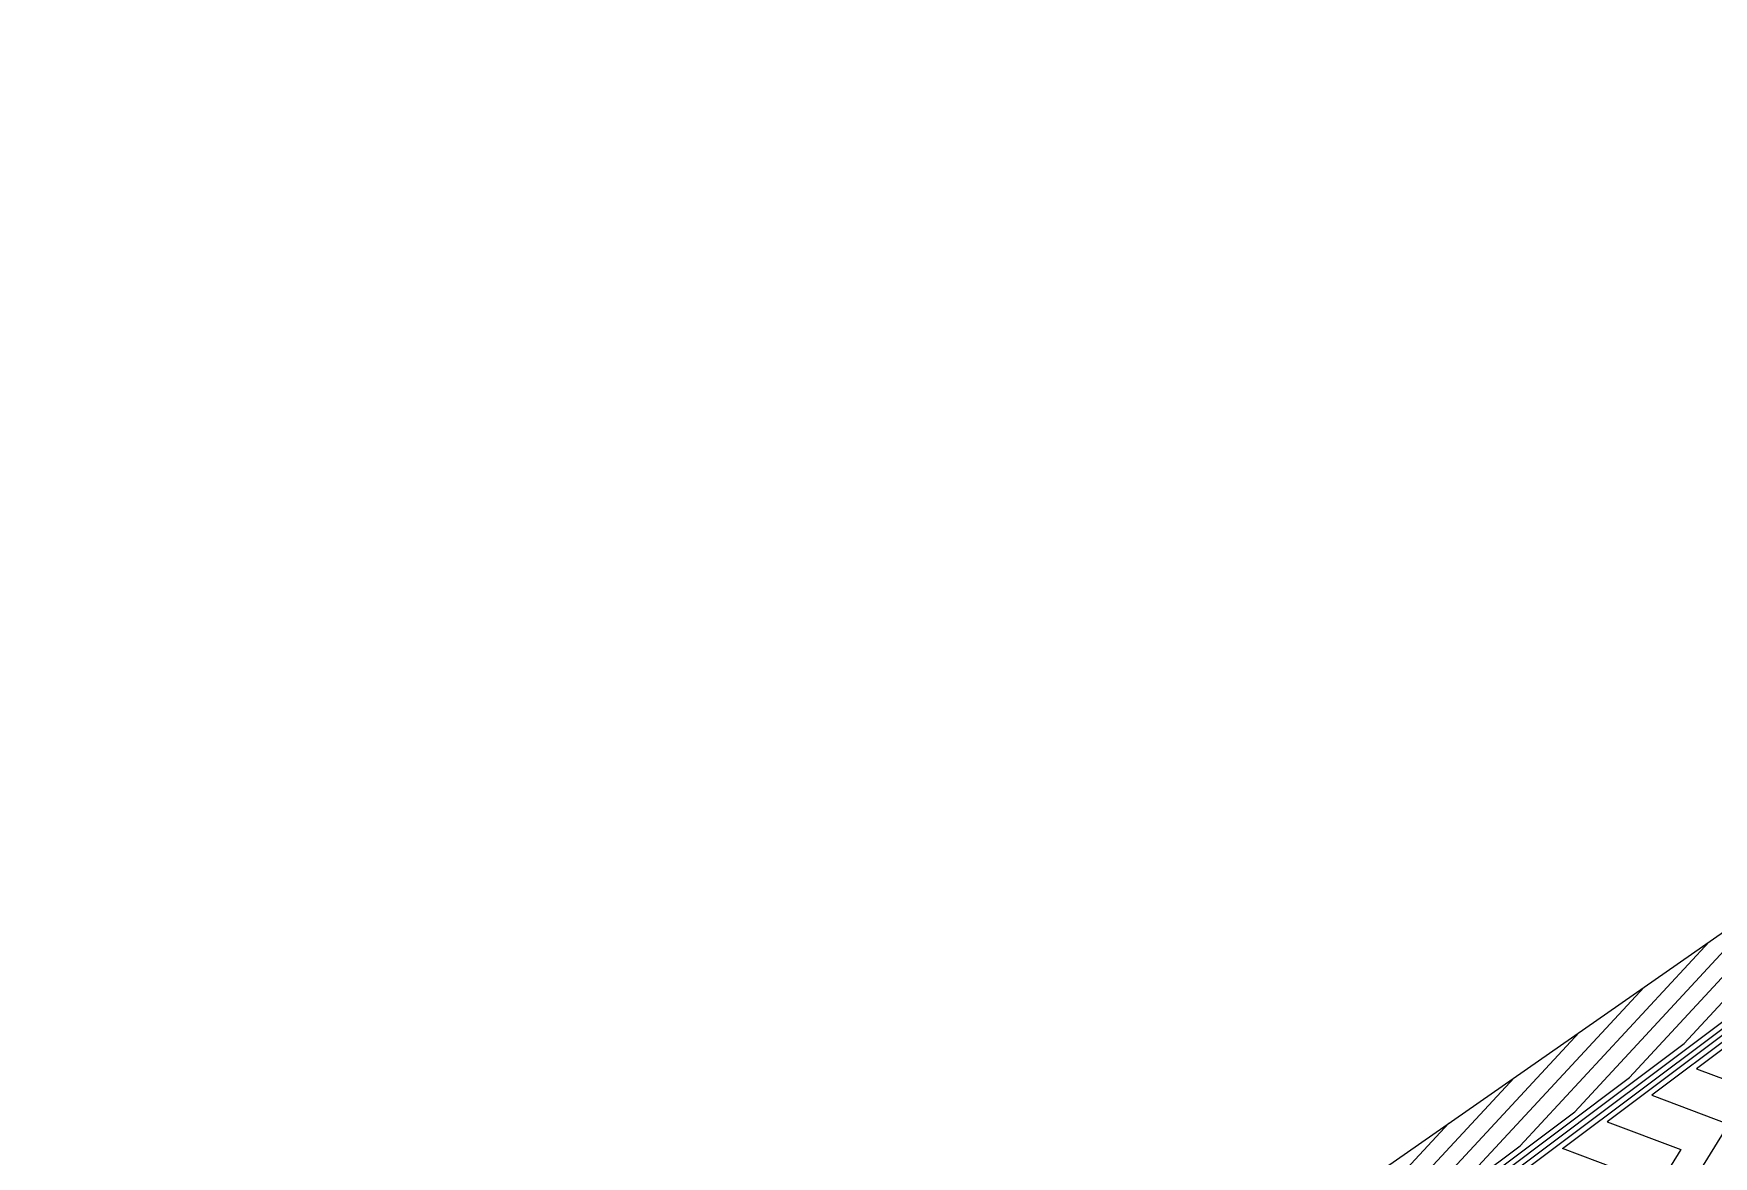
# Model space of a CAD drawing. Header units: metres. Extents: x 419582 to 423558, y 4805372 to 4807539.
# Drawn here: x 421937 to 422026, y 4806698.9 to 4806758.4 of the extents above; entities that cross this region are included whole.
import ezdxf

# ---------------------------------------------------------------- set-up
doc = ezdxf.new("R2010")
doc.units = ezdxf.units.M
for name, color, linetype in [('C-TINN-BNDY', 110, 'Continuous'), ('C-TOPO-MAJR', 9, 'Continuous'), ('C-TOPO-MINR', 8, 'Continuous')]:
    doc.layers.add(name, color=color, linetype=linetype)

msp = doc.modelspace()

# ---------------------------------------------------------------- linework, layer by layer
at = {"layer": 'C-TINN-BNDY', "color": 110, "linetype": 'Continuous', "lineweight": -3, "flags": 128}
msp.add_lwpolyline([(421193.45, 4806114.76), (421316.74, 4806181.07), (421324.23, 4806185.31), (421416.34, 4806233.29), (421455.96, 4806255.55), (421534.88, 4806300.35), (421936.98, 4806642.67), (421937.08, 4806642.77), (421937.18, 4806642.87), (421963.15, 4806666.69), (422251.15, 4806867.33), (422367.39, 4806957.21), (422449.57, 4807014.1), (422473.63, 4807031.8), (422600.66, 4807130.15), (422687.35, 4807196.06), (422733.46, 4807229.97)], dxfattribs=at)
at = {"layer": 'C-TOPO-MAJR', "color": 9, "linetype": 'Continuous', "lineweight": -3, "flags": 128}
for points, elevation in [([(422013.257, 4806696.539), (422024.437, 4806704.92), (422036.106, 4806717.516)], 1810), ([(422038.912, 4806713.949), (422025.092, 4806703.588), (422029.317, 4806702.001), (422025.228, 4806695.374), (422025.14, 4806695.286), (422025.051, 4806695.197), (422025.573, 4806693.442), (422025.359, 4806690.479), (422028.783, 4806691.181)], 1805), ([(422009.962, 4806695.891), (422018.875, 4806705.512)], 1815)]:
    msp.add_lwpolyline(points, dxfattribs=dict(at, elevation=elevation))
at = {"layer": 'C-TOPO-MINR', "color": 8, "linetype": 'Continuous', "lineweight": -3, "flags": 128}
for points, elevation in [([(422010.89, 4806695.129), (422021.542, 4806703.114), (422032.66, 4806715.115)], 1811), ([(422008.523, 4806693.719), (422018.647, 4806701.308), (422029.214, 4806712.715)], 1812), ([(422036.017, 4806712.143), (422022.725, 4806702.178), (422026.789, 4806700.651), (422022.856, 4806694.278), (422022.771, 4806694.193), (422022.686, 4806694.108), (422023.361, 4806691.835), (422023.085, 4806687.997), (422027.519, 4806688.907)], 1806), ([(422006.156, 4806692.309), (422015.752, 4806699.502), (422025.768, 4806710.314)], 1813), ([(422033.122, 4806710.337), (422020.358, 4806700.769), (422024.261, 4806699.302), (422020.484, 4806693.182), (422020.402, 4806693.1), (422020.321, 4806693.019), (422021.15, 4806690.228), (422020.81, 4806685.516), (422026.254, 4806686.633)], 1807), ([(422021.732, 4806697.953), (422017.991, 4806699.359), (422030.227, 4806708.531)], 1808), ([(422012.857, 4806697.696), (422022.321, 4806707.913)], 1814), ([(422015.624, 4806697.949), (422027.332, 4806706.726)], 1809), ([(422007.067, 4806694.085), (422015.429, 4806703.111)], 1816), ([(422004.172, 4806692.279), (422011.983, 4806700.71)], 1817)]:
    msp.add_lwpolyline(points, dxfattribs=dict(at, elevation=elevation))

doc.saveas('drawing.dxf')
